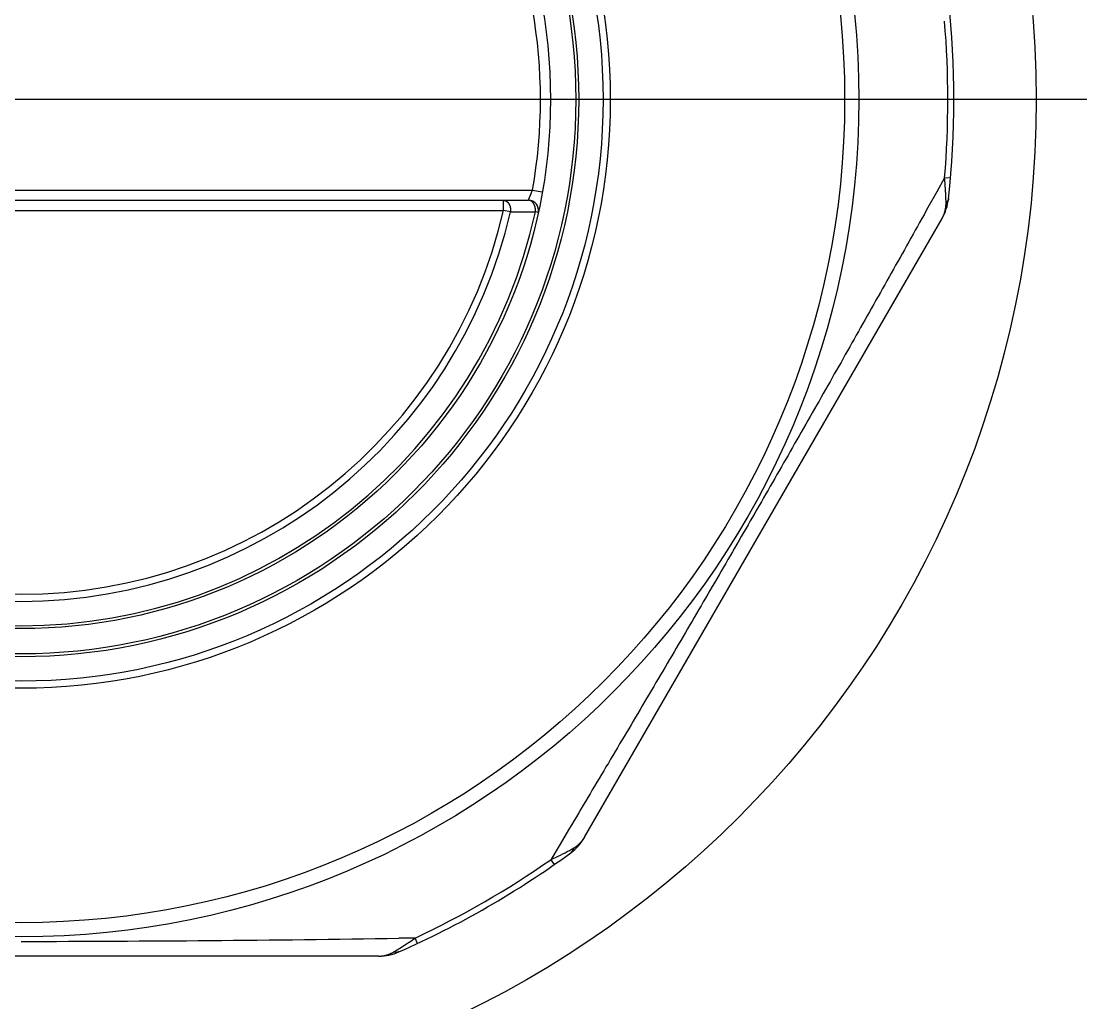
# Model space of a CAD drawing. Header units: millimetres. Extents: x 0 to 3800, y -67 to 2530.
# Drawn here: x 3245.48 to 3256.27, y 883.6 to 893.6 of the extents above; entities that cross this region are included whole.
import ezdxf
from ezdxf.lldxf.tags import DXFTag

# ---------------------------------------------------------------- set-up
doc = ezdxf.new("R2010")
doc.units = ezdxf.units.MM
doc.layers.add('내부선 및 부속', color=4, linetype='Continuous')
doc.layers.add('중심선', color=1, linetype='DASHED')
tags = doc.linetypes.add('DASHDOT', pattern=[70, 31, -13, 13, -13]).pattern_tags.tags
tags[10:11] = [DXFTag(74, 4), DXFTag(75, 0), DXFTag(340, '0'), DXFTag(46, 0.0), DXFTag(50, 0.0), DXFTag(44, 0.0), DXFTag(45, 0.0)]
tags[8:9] = [DXFTag(74, 4), DXFTag(75, 0), DXFTag(340, '0'), DXFTag(46, 0.0), DXFTag(50, 0.0), DXFTag(44, 0.0), DXFTag(45, 0.0)]
tags[6:7] = [DXFTag(74, 4), DXFTag(75, 0), DXFTag(340, '0'), DXFTag(46, 0.0), DXFTag(50, 0.0), DXFTag(44, 0.0), DXFTag(45, 0.0)]
tags[4:5] = [DXFTag(74, 4), DXFTag(75, 0), DXFTag(340, '0'), DXFTag(46, 0.0), DXFTag(50, 0.0), DXFTag(44, 0.0), DXFTag(45, 0.0)]
tags = doc.linetypes.add('DASHED', pattern=[25.72, 12.86, -12.86]).pattern_tags.tags
tags[6:7] = [DXFTag(74, 4), DXFTag(75, 0), DXFTag(340, '0'), DXFTag(46, 0.0), DXFTag(50, 0.0), DXFTag(44, 0.0), DXFTag(45, 0.0)]
tags[4:5] = [DXFTag(74, 4), DXFTag(75, 0), DXFTag(340, '0'), DXFTag(46, 0.0), DXFTag(50, 0.0), DXFTag(44, 0.0), DXFTag(45, 0.0)]

msp = doc.modelspace()

# ---------------------------------------------------------------- linework, layer by layer
at = {"layer": '내부선 및 부속', "linetype": 'Continuous'}
for p, q in [((3254.881, 892.005), (3254.8, 891.861)), ((3254.941, 892), (3254.881, 892.005)), ((3240.274, 891.879), (3250.685, 891.879)), ((3240.314, 891.776), (3250.644, 891.776)), ((3250.39, 891.673), (3250.39, 891.776)), ((3250.684, 891.879), (3250.785, 891.861)), ((3254.8, 891.861), (3254.698, 891.678)), ((3240.568, 891.673), (3250.389, 891.673)), ((3250.461, 891.657), (3250.39, 891.673)), ((3254.698, 891.678), (3254.671, 891.628)), ((3250.461, 891.657), (3250.586, 891.657)), ((3250.586, 891.657), (3250.715, 891.658)), ((3250.744, 891.651), (3250.715, 891.658)), ((3251.216, 885.289), (3254.855, 891.591)), ((3251.062, 885.379), (3250.955, 885.201)), ((3250.955, 885.201), (3250.87, 885.059)), ((3250.871, 885.059), (3250.905, 885.01)), ((3249.489, 884.262), (3249.324, 884.259)), ((3249.515, 884.207), (3249.489, 884.261)), ((3249.117, 884.077), (3241.841, 884.077))]:
    msp.add_line(p, q, dxfattribs=at)
at = {"layer": '내부선 및 부속', "linetype": 'Continuous', "flags": 128}
for points in [[(3250.39, 891.776), (3250.391, 891.776), (3250.392, 891.776), (3250.393, 891.776), (3250.394, 891.776), (3250.394, 891.776), (3250.395, 891.776), (3250.396, 891.776), (3250.397, 891.776), (3250.398, 891.775), (3250.399, 891.775), (3250.4, 891.775), (3250.401, 891.775), (3250.402, 891.775), (3250.403, 891.774), (3250.404, 891.774), (3250.405, 891.774), (3250.405, 891.773), (3250.406, 891.773), (3250.407, 891.773), (3250.408, 891.772), (3250.409, 891.772), (3250.41, 891.772), (3250.411, 891.771), (3250.412, 891.771), (3250.412, 891.77), (3250.413, 891.77), (3250.414, 891.769), (3250.415, 891.769), (3250.416, 891.768), (3250.417, 891.768), (3250.418, 891.767), (3250.418, 891.767), (3250.419, 891.766), (3250.42, 891.766), (3250.421, 891.765), (3250.422, 891.765), (3250.422, 891.764), (3250.423, 891.763), (3250.424, 891.763), (3250.425, 891.762), (3250.426, 891.762), (3250.426, 891.761), (3250.427, 891.76), (3250.428, 891.76), (3250.429, 891.759), (3250.429, 891.758), (3250.43, 891.758), (3250.431, 891.757), (3250.431, 891.756), (3250.432, 891.755), (3250.433, 891.755), (3250.434, 891.754), (3250.434, 891.753), (3250.435, 891.752), (3250.436, 891.752), (3250.436, 891.751), (3250.437, 891.75), (3250.438, 891.749), (3250.438, 891.749), (3250.439, 891.748), (3250.439, 891.747), (3250.44, 891.746), (3250.441, 891.745), (3250.441, 891.745), (3250.442, 891.744), (3250.442, 891.743), (3250.443, 891.742), (3250.444, 891.741), (3250.444, 891.74), (3250.445, 891.74), (3250.445, 891.739), (3250.446, 891.738), (3250.446, 891.737), (3250.447, 891.736), (3250.447, 891.735), (3250.448, 891.734), (3250.448, 891.734), (3250.449, 891.733), (3250.449, 891.732), (3250.45, 891.731), (3250.45, 891.73), (3250.45, 891.729), (3250.451, 891.728), (3250.451, 891.727), (3250.452, 891.727), (3250.452, 891.726), (3250.452, 891.725), (3250.453, 891.724), (3250.453, 891.723), (3250.453, 891.722), (3250.454, 891.721), (3250.454, 891.72), (3250.454, 891.719), (3250.455, 891.718), (3250.455, 891.718), (3250.455, 891.717), (3250.456, 891.716), (3250.456, 891.715), (3250.456, 891.714), (3250.457, 891.713), (3250.457, 891.713), (3250.457, 891.712), (3250.457, 891.711), (3250.457, 891.71), (3250.458, 891.709), (3250.458, 891.708), (3250.458, 891.707), (3250.458, 891.706), (3250.458, 891.706), (3250.459, 891.705), (3250.459, 891.704), (3250.459, 891.703), (3250.459, 891.702), (3250.459, 891.701), (3250.46, 891.7), (3250.46, 891.699), (3250.46, 891.698), (3250.46, 891.697), (3250.46, 891.696), (3250.46, 891.695), (3250.46, 891.694), (3250.461, 891.693), (3250.461, 891.692), (3250.461, 891.691), (3250.461, 891.69), (3250.461, 891.69), (3250.461, 891.689), (3250.461, 891.688), (3250.461, 891.687), (3250.461, 891.686), (3250.461, 891.685), (3250.461, 891.684), (3250.461, 891.683), (3250.461, 891.682), (3250.462, 891.681), (3250.462, 891.68), (3250.462, 891.679), (3250.462, 891.678), (3250.462, 891.677), (3250.462, 891.676), (3250.462, 891.675), (3250.462, 891.674), (3250.462, 891.673), (3250.462, 891.672), (3250.462, 891.671), (3250.461, 891.67), (3250.461, 891.67), (3250.461, 891.669), (3250.461, 891.668), (3250.461, 891.667), (3250.461, 891.666), (3250.461, 891.665), (3250.461, 891.664), (3250.461, 891.663), (3250.461, 891.662), (3250.461, 891.661), (3250.461, 891.66), (3250.461, 891.659), (3250.461, 891.658), (3250.461, 891.657), (3250.461, 891.657)], [(3250.644, 891.776), (3250.644, 891.776), (3250.644, 891.776), (3250.644, 891.777), (3250.644, 891.777), (3250.644, 891.778), (3250.645, 891.778), (3250.645, 891.779), (3250.645, 891.779), (3250.646, 891.78), (3250.646, 891.78), (3250.646, 891.781), (3250.646, 891.781), (3250.646, 891.781), (3250.646, 891.782), (3250.647, 891.782), (3250.647, 891.782), (3250.647, 891.783), (3250.647, 891.783), (3250.647, 891.783), (3250.647, 891.784), (3250.647, 891.784), (3250.647, 891.784), (3250.647, 891.784), (3250.647, 891.785), (3250.648, 891.785), (3250.648, 891.785), (3250.648, 891.785), (3250.648, 891.786), (3250.648, 891.786), (3250.648, 891.786), (3250.648, 891.787), (3250.648, 891.787), (3250.649, 891.787), (3250.649, 891.788), (3250.649, 891.788), (3250.649, 891.789), (3250.649, 891.789), (3250.649, 891.789), (3250.649, 891.79), (3250.65, 891.79), (3250.65, 891.79), (3250.65, 891.791), (3250.65, 891.791), (3250.65, 891.792), (3250.65, 891.792), (3250.651, 891.792), (3250.651, 891.793), (3250.651, 891.793), (3250.651, 891.793), (3250.651, 891.794), (3250.651, 891.794), (3250.652, 891.795), (3250.652, 891.795), (3250.652, 891.795), (3250.652, 891.796), (3250.652, 891.796), (3250.652, 891.796), (3250.653, 891.797), (3250.653, 891.797), (3250.653, 891.798), (3250.653, 891.798), (3250.653, 891.798), (3250.653, 891.799), (3250.654, 891.799), (3250.654, 891.799), (3250.654, 891.8), (3250.654, 891.8), (3250.654, 891.8), (3250.654, 891.801), (3250.654, 891.801), (3250.655, 891.801), (3250.655, 891.802), (3250.655, 891.802), (3250.655, 891.802), (3250.655, 891.803), (3250.655, 891.803), (3250.655, 891.804), (3250.656, 891.804), (3250.656, 891.804), (3250.656, 891.805), (3250.656, 891.805), (3250.656, 891.805), (3250.656, 891.806), (3250.656, 891.806), (3250.657, 891.806), (3250.657, 891.807), (3250.657, 891.807), (3250.657, 891.807), (3250.657, 891.808), (3250.657, 891.808), (3250.657, 891.808), (3250.658, 891.809), (3250.658, 891.809), (3250.658, 891.809), (3250.658, 891.81), (3250.658, 891.81), (3250.658, 891.81), (3250.658, 891.811), (3250.659, 891.811), (3250.659, 891.812), (3250.659, 891.812), (3250.659, 891.812), (3250.659, 891.812), (3250.659, 891.813), (3250.659, 891.813), (3250.659, 891.813), (3250.66, 891.814), (3250.66, 891.814), (3250.66, 891.814), (3250.66, 891.815), (3250.66, 891.815), (3250.66, 891.815), (3250.66, 891.816), (3250.661, 891.816), (3250.661, 891.816), (3250.661, 891.817), (3250.661, 891.817), (3250.661, 891.818), (3250.661, 891.818), (3250.661, 891.818), (3250.662, 891.819), (3250.662, 891.819), (3250.662, 891.819), (3250.662, 891.82), (3250.662, 891.82), (3250.662, 891.82), (3250.662, 891.821), (3250.663, 891.821), (3250.663, 891.821), (3250.663, 891.822), (3250.663, 891.822), (3250.663, 891.823), (3250.663, 891.823), (3250.663, 891.823), (3250.664, 891.824), (3250.664, 891.824), (3250.664, 891.824), (3250.664, 891.825), (3250.664, 891.825), (3250.664, 891.825), (3250.664, 891.826), (3250.665, 891.826), (3250.665, 891.826), (3250.665, 891.827), (3250.665, 891.827), (3250.665, 891.828), (3250.665, 891.828), (3250.665, 891.828), (3250.666, 891.829), (3250.666, 891.829), (3250.666, 891.829), (3250.666, 891.83), (3250.666, 891.83), (3250.666, 891.83), (3250.666, 891.831), (3250.667, 891.831), (3250.667, 891.832), (3250.667, 891.832), (3250.667, 891.832), (3250.667, 891.833), (3250.667, 891.833), (3250.667, 891.833), (3250.668, 891.834), (3250.668, 891.834), (3250.668, 891.834), (3250.668, 891.835), (3250.668, 891.835), (3250.668, 891.836), (3250.668, 891.836), (3250.669, 891.836), (3250.669, 891.837), (3250.669, 891.837), (3250.669, 891.837), (3250.669, 891.838), (3250.669, 891.838), (3250.669, 891.838), (3250.67, 891.839), (3250.67, 891.839), (3250.67, 891.839), (3250.67, 891.84), (3250.67, 891.84), (3250.67, 891.841), (3250.67, 891.841), (3250.671, 891.841), (3250.671, 891.842), (3250.671, 891.842), (3250.671, 891.842), (3250.671, 891.843), (3250.671, 891.843), (3250.671, 891.843), (3250.671, 891.844), (3250.672, 891.844), (3250.672, 891.845), (3250.672, 891.845), (3250.672, 891.845), (3250.672, 891.846), (3250.672, 891.846), (3250.672, 891.846), (3250.673, 891.847), (3250.673, 891.847), (3250.673, 891.847), (3250.673, 891.847), (3250.673, 891.848), (3250.673, 891.848), (3250.673, 891.849), (3250.673, 891.849), (3250.674, 891.849), (3250.674, 891.85), (3250.674, 891.85), (3250.674, 891.85), (3250.674, 891.851), (3250.674, 891.851), (3250.674, 891.851), (3250.675, 891.852), (3250.675, 891.852), (3250.675, 891.852), (3250.675, 891.853), (3250.675, 891.853), (3250.675, 891.854), (3250.675, 891.854), (3250.675, 891.854), (3250.676, 891.855), (3250.676, 891.855), (3250.676, 891.855), (3250.676, 891.856), (3250.676, 891.856), (3250.676, 891.856), (3250.676, 891.857), (3250.677, 891.857), (3250.677, 891.858), (3250.677, 891.858), (3250.677, 891.858), (3250.677, 891.859), (3250.677, 891.859), (3250.677, 891.859), (3250.677, 891.86), (3250.678, 891.86), (3250.678, 891.86), (3250.678, 891.861), (3250.678, 891.861), (3250.678, 891.861), (3250.678, 891.862), (3250.678, 891.862), (3250.679, 891.863), (3250.679, 891.863), (3250.679, 891.863), (3250.679, 891.864), (3250.679, 891.864), (3250.679, 891.864), (3250.679, 891.865), (3250.679, 891.865), (3250.68, 891.865), (3250.68, 891.866), (3250.68, 891.866), (3250.68, 891.867), (3250.68, 891.867), (3250.68, 891.867), (3250.68, 891.868), (3250.681, 891.868), (3250.681, 891.868), (3250.681, 891.869), (3250.681, 891.869), (3250.681, 891.869), (3250.681, 891.87), (3250.681, 891.87), (3250.681, 891.87), (3250.682, 891.871), (3250.682, 891.871), (3250.682, 891.872), (3250.682, 891.872), (3250.682, 891.872), (3250.682, 891.873), (3250.682, 891.873), (3250.682, 891.873), (3250.683, 891.874), (3250.683, 891.874), (3250.683, 891.874), (3250.683, 891.875), (3250.683, 891.875), (3250.683, 891.876), (3250.683, 891.876), (3250.683, 891.876), (3250.684, 891.877), (3250.684, 891.877), (3250.684, 891.877), (3250.684, 891.878), (3250.684, 891.878), (3250.684, 891.878), (3250.684, 891.879), (3250.684, 891.879)], [(3250.683, 891.76), (3250.682, 891.76), (3250.682, 891.76), (3250.682, 891.76), (3250.682, 891.761), (3250.681, 891.761), (3250.681, 891.761), (3250.681, 891.761), (3250.681, 891.762), (3250.68, 891.762), (3250.68, 891.762), (3250.68, 891.762), (3250.68, 891.762), (3250.679, 891.763), (3250.679, 891.763), (3250.679, 891.763), (3250.679, 891.763), (3250.678, 891.763), (3250.678, 891.764), (3250.678, 891.764), (3250.678, 891.764), (3250.677, 891.764), (3250.677, 891.764), (3250.677, 891.765), (3250.676, 891.765), (3250.676, 891.765), (3250.676, 891.765), (3250.676, 891.765), (3250.675, 891.766), (3250.675, 891.766), (3250.675, 891.766), (3250.675, 891.766), (3250.674, 891.766), (3250.674, 891.767), (3250.674, 891.767), (3250.673, 891.767), (3250.673, 891.767), (3250.673, 891.767), (3250.672, 891.768), (3250.672, 891.768), (3250.672, 891.768), (3250.672, 891.768), (3250.671, 891.768), (3250.671, 891.768), (3250.671, 891.769), (3250.67, 891.769), (3250.67, 891.769), (3250.67, 891.769), (3250.67, 891.769), (3250.669, 891.769), (3250.669, 891.77), (3250.669, 891.77), (3250.668, 891.77), (3250.668, 891.77), (3250.668, 891.77), (3250.667, 891.77), (3250.667, 891.771), (3250.667, 891.771), (3250.666, 891.771), (3250.666, 891.771), (3250.666, 891.771), (3250.665, 891.771), (3250.665, 891.771), (3250.665, 891.772), (3250.665, 891.772), (3250.664, 891.772), (3250.664, 891.772), (3250.664, 891.772), (3250.663, 891.772), (3250.663, 891.772), (3250.663, 891.772), (3250.662, 891.773), (3250.662, 891.773), (3250.662, 891.773), (3250.661, 891.773), (3250.661, 891.773), (3250.661, 891.773), (3250.66, 891.773), (3250.66, 891.773), (3250.66, 891.773), (3250.659, 891.774), (3250.659, 891.774), (3250.659, 891.774), (3250.658, 891.774), (3250.658, 891.774), (3250.658, 891.774), (3250.657, 891.774), (3250.657, 891.774), (3250.657, 891.774), (3250.656, 891.774), (3250.656, 891.775), (3250.656, 891.775), (3250.655, 891.775), (3250.655, 891.775), (3250.655, 891.775), (3250.654, 891.775), (3250.654, 891.775), (3250.654, 891.775), (3250.653, 891.775), (3250.653, 891.775), (3250.653, 891.775), (3250.653, 891.775), (3250.652, 891.775), (3250.652, 891.775), (3250.652, 891.775), (3250.651, 891.776), (3250.651, 891.776), (3250.651, 891.776), (3250.65, 891.776), (3250.65, 891.776), (3250.65, 891.776), (3250.649, 891.776), (3250.649, 891.776), (3250.649, 891.776), (3250.648, 891.776), (3250.648, 891.776), (3250.648, 891.776), (3250.647, 891.776), (3250.647, 891.776), (3250.647, 891.776), (3250.646, 891.776), (3250.646, 891.776), (3250.646, 891.776), (3250.645, 891.776), (3250.645, 891.776), (3250.645, 891.776), (3250.644, 891.776), (3250.644, 891.776), (3250.644, 891.776), (3250.644, 891.776)], [(3254.895, 891.748), (3254.895, 891.749), (3254.895, 891.75), (3254.895, 891.751), (3254.895, 891.751), (3254.895, 891.752), (3254.895, 891.753), (3254.895, 891.754), (3254.895, 891.754), (3254.895, 891.755), (3254.895, 891.756), (3254.895, 891.757), (3254.895, 891.757), (3254.895, 891.758), (3254.895, 891.759), (3254.895, 891.76), (3254.895, 891.76), (3254.895, 891.761), (3254.895, 891.762), (3254.895, 891.763), (3254.895, 891.763), (3254.895, 891.764), (3254.895, 891.765), (3254.895, 891.766), (3254.895, 891.766), (3254.895, 891.767), (3254.895, 891.768), (3254.895, 891.769), (3254.895, 891.769), (3254.895, 891.77), (3254.895, 891.771), (3254.895, 891.772), (3254.895, 891.772), (3254.895, 891.773), (3254.895, 891.774), (3254.895, 891.775), (3254.895, 891.775), (3254.895, 891.776), (3254.895, 891.777), (3254.895, 891.778), (3254.895, 891.778), (3254.895, 891.779), (3254.895, 891.78), (3254.895, 891.781), (3254.894, 891.781), (3254.894, 891.782), (3254.894, 891.783), (3254.894, 891.784), (3254.894, 891.784), (3254.894, 891.785), (3254.894, 891.786), (3254.894, 891.787), (3254.894, 891.787), (3254.894, 891.788), (3254.894, 891.789), (3254.894, 891.79), (3254.894, 891.79), (3254.894, 891.791), (3254.894, 891.792), (3254.894, 891.793), (3254.894, 891.793), (3254.894, 891.794), (3254.894, 891.795), (3254.894, 891.796), (3254.894, 891.796), (3254.894, 891.797), (3254.894, 891.798), (3254.894, 891.799), (3254.894, 891.799), (3254.894, 891.8), (3254.894, 891.801), (3254.894, 891.802), (3254.894, 891.802), (3254.894, 891.803), (3254.894, 891.804), (3254.894, 891.805), (3254.894, 891.805), (3254.894, 891.806), (3254.894, 891.807), (3254.894, 891.808), (3254.894, 891.808), (3254.894, 891.809), (3254.894, 891.81), (3254.894, 891.811), (3254.894, 891.811), (3254.893, 891.812), (3254.893, 891.813), (3254.893, 891.814), (3254.893, 891.814), (3254.893, 891.815), (3254.893, 891.816), (3254.893, 891.817), (3254.893, 891.817), (3254.893, 891.818), (3254.893, 891.819), (3254.893, 891.82), (3254.893, 891.82), (3254.893, 891.821), (3254.893, 891.822), (3254.893, 891.823), (3254.893, 891.823), (3254.893, 891.823), (3254.893, 891.824), (3254.893, 891.825), (3254.893, 891.826), (3254.893, 891.826), (3254.893, 891.827), (3254.893, 891.828), (3254.893, 891.829), (3254.893, 891.829), (3254.893, 891.83), (3254.893, 891.831), (3254.893, 891.832), (3254.893, 891.832), (3254.893, 891.833), (3254.893, 891.834), (3254.893, 891.835), (3254.893, 891.836), (3254.892, 891.836), (3254.892, 891.837), (3254.892, 891.838), (3254.892, 891.839), (3254.892, 891.839), (3254.892, 891.84), (3254.892, 891.841), (3254.892, 891.842), (3254.892, 891.842), (3254.892, 891.843), (3254.892, 891.844), (3254.892, 891.845), (3254.892, 891.845), (3254.892, 891.846), (3254.892, 891.847), (3254.892, 891.848), (3254.892, 891.848), (3254.892, 891.849), (3254.892, 891.85), (3254.892, 891.851), (3254.892, 891.851), (3254.892, 891.852), (3254.892, 891.853), (3254.892, 891.854), (3254.892, 891.854), (3254.892, 891.855), (3254.892, 891.856), (3254.891, 891.857), (3254.891, 891.857), (3254.891, 891.858), (3254.891, 891.859), (3254.891, 891.86), (3254.891, 891.86), (3254.891, 891.861), (3254.891, 891.862), (3254.891, 891.863), (3254.891, 891.863), (3254.891, 891.864), (3254.891, 891.865), (3254.891, 891.866), (3254.891, 891.866), (3254.891, 891.867), (3254.891, 891.868), (3254.891, 891.868)], [(3254.921, 891.793), (3254.921, 891.793), (3254.921, 891.792), (3254.921, 891.792), (3254.921, 891.792), (3254.921, 891.791), (3254.921, 891.791), (3254.92, 891.791), (3254.92, 891.79), (3254.92, 891.79), (3254.92, 891.79), (3254.92, 891.789), (3254.92, 891.789), (3254.92, 891.789), (3254.92, 891.788), (3254.92, 891.788), (3254.92, 891.788), (3254.92, 891.787), (3254.92, 891.787), (3254.92, 891.787), (3254.92, 891.786), (3254.92, 891.786), (3254.92, 891.786), (3254.919, 891.785), (3254.919, 891.785), (3254.919, 891.785), (3254.919, 891.785), (3254.919, 891.784), (3254.919, 891.784), (3254.919, 891.784), (3254.919, 891.783), (3254.919, 891.783), (3254.919, 891.783), (3254.919, 891.782), (3254.918, 891.782), (3254.918, 891.782), (3254.918, 891.781), (3254.918, 891.781), (3254.918, 891.781), (3254.918, 891.78), (3254.918, 891.78), (3254.918, 891.78), (3254.918, 891.78), (3254.918, 891.779), (3254.917, 891.779), (3254.917, 891.779), (3254.917, 891.778), (3254.917, 891.778), (3254.917, 891.778), (3254.917, 891.777), (3254.917, 891.777), (3254.917, 891.777), (3254.916, 891.776), (3254.916, 891.776), (3254.916, 891.776), (3254.916, 891.776), (3254.916, 891.775), (3254.916, 891.775), (3254.916, 891.775), (3254.915, 891.774), (3254.915, 891.774), (3254.915, 891.774), (3254.915, 891.773), (3254.915, 891.773), (3254.915, 891.773), (3254.915, 891.773), (3254.914, 891.772), (3254.914, 891.772), (3254.914, 891.772), (3254.914, 891.771), (3254.914, 891.771), (3254.914, 891.771), (3254.913, 891.77), (3254.913, 891.77), (3254.913, 891.77), (3254.913, 891.77), (3254.913, 891.769), (3254.913, 891.769), (3254.912, 891.769), (3254.912, 891.768), (3254.912, 891.768), (3254.912, 891.768), (3254.912, 891.768), (3254.912, 891.767), (3254.911, 891.767), (3254.911, 891.767), (3254.911, 891.767), (3254.911, 891.766), (3254.911, 891.766), (3254.911, 891.766), (3254.91, 891.765), (3254.91, 891.765), (3254.91, 891.765), (3254.91, 891.765), (3254.91, 891.764), (3254.909, 891.764), (3254.909, 891.764), (3254.909, 891.763), (3254.909, 891.763), (3254.909, 891.763), (3254.908, 891.763), (3254.908, 891.763), (3254.908, 891.762), (3254.908, 891.762), (3254.908, 891.762), (3254.908, 891.762), (3254.907, 891.761), (3254.907, 891.761), (3254.907, 891.761), (3254.907, 891.761), (3254.907, 891.76), (3254.906, 891.76), (3254.906, 891.76), (3254.906, 891.76), (3254.906, 891.759), (3254.906, 891.759), (3254.905, 891.759), (3254.905, 891.758), (3254.905, 891.758), (3254.905, 891.758), (3254.904, 891.758), (3254.904, 891.757), (3254.904, 891.757), (3254.904, 891.757), (3254.904, 891.757), (3254.903, 891.756), (3254.903, 891.756), (3254.903, 891.756), (3254.903, 891.756), (3254.902, 891.755), (3254.902, 891.755), (3254.902, 891.755), (3254.902, 891.755), (3254.902, 891.755), (3254.901, 891.754), (3254.901, 891.754), (3254.901, 891.754), (3254.901, 891.754), (3254.9, 891.753), (3254.9, 891.753), (3254.9, 891.753), (3254.9, 891.753), (3254.899, 891.752), (3254.899, 891.752), (3254.899, 891.752), (3254.899, 891.752), (3254.898, 891.751), (3254.898, 891.751), (3254.898, 891.751), (3254.898, 891.751), (3254.897, 891.751), (3254.897, 891.75), (3254.897, 891.75), (3254.897, 891.75), (3254.897, 891.75), (3254.896, 891.749), (3254.896, 891.749), (3254.896, 891.749), (3254.896, 891.749), (3254.895, 891.749), (3254.895, 891.748), (3254.895, 891.748)], [(3250.715, 891.658), (3250.715, 891.659), (3250.715, 891.659), (3250.715, 891.66), (3250.715, 891.661), (3250.715, 891.661), (3250.715, 891.662), (3250.715, 891.663), (3250.715, 891.664), (3250.715, 891.664), (3250.715, 891.665), (3250.715, 891.666), (3250.715, 891.666), (3250.715, 891.667), (3250.715, 891.668), (3250.715, 891.668), (3250.715, 891.669), (3250.715, 891.67), (3250.715, 891.67), (3250.715, 891.671), (3250.715, 891.672), (3250.715, 891.672), (3250.715, 891.673), (3250.715, 891.674), (3250.715, 891.675), (3250.715, 891.675), (3250.715, 891.676), (3250.715, 891.677), (3250.715, 891.677), (3250.715, 891.678), (3250.715, 891.679), (3250.715, 891.679), (3250.715, 891.68), (3250.715, 891.681), (3250.715, 891.681), (3250.715, 891.682), (3250.715, 891.683), (3250.715, 891.684), (3250.715, 891.684), (3250.715, 891.685), (3250.714, 891.686), (3250.714, 891.686), (3250.714, 891.687), (3250.714, 891.688), (3250.714, 891.688), (3250.714, 891.689), (3250.714, 891.69), (3250.714, 891.69), (3250.714, 891.691), (3250.714, 891.692), (3250.714, 891.692), (3250.714, 891.693), (3250.714, 891.694), (3250.714, 891.695), (3250.713, 891.695), (3250.713, 891.696), (3250.713, 891.697), (3250.713, 891.697), (3250.713, 891.698), (3250.713, 891.699), (3250.713, 891.699), (3250.713, 891.7), (3250.713, 891.701), (3250.713, 891.701), (3250.712, 891.702), (3250.712, 891.703), (3250.712, 891.703), (3250.712, 891.704), (3250.712, 891.705), (3250.712, 891.705), (3250.712, 891.706), (3250.711, 891.707), (3250.711, 891.707), (3250.711, 891.708), (3250.711, 891.709), (3250.711, 891.709), (3250.711, 891.71), (3250.711, 891.711), (3250.71, 891.711), (3250.71, 891.712), (3250.71, 891.713), (3250.71, 891.713), (3250.71, 891.714), (3250.709, 891.715), (3250.709, 891.715), (3250.709, 891.716), (3250.709, 891.717), (3250.709, 891.717), (3250.708, 891.718), (3250.708, 891.719), (3250.708, 891.719), (3250.708, 891.72), (3250.707, 891.721), (3250.707, 891.721), (3250.707, 891.722), (3250.707, 891.723), (3250.706, 891.723), (3250.706, 891.724), (3250.706, 891.725), (3250.706, 891.725), (3250.705, 891.726), (3250.705, 891.726), (3250.705, 891.727), (3250.705, 891.727), (3250.705, 891.728), (3250.704, 891.729), (3250.704, 891.729), (3250.704, 891.73), (3250.703, 891.73), (3250.703, 891.731), (3250.703, 891.732), (3250.703, 891.732), (3250.702, 891.733), (3250.702, 891.734), (3250.702, 891.734), (3250.701, 891.735), (3250.701, 891.735), (3250.701, 891.736), (3250.7, 891.737), (3250.7, 891.737), (3250.7, 891.738), (3250.699, 891.738), (3250.699, 891.739), (3250.699, 891.74), (3250.698, 891.74), (3250.698, 891.741), (3250.697, 891.741), (3250.697, 891.742), (3250.697, 891.743), (3250.696, 891.743), (3250.696, 891.744), (3250.696, 891.744), (3250.695, 891.745), (3250.695, 891.746), (3250.694, 891.746), (3250.694, 891.747), (3250.694, 891.747), (3250.693, 891.748), (3250.693, 891.748), (3250.692, 891.749), (3250.692, 891.749), (3250.691, 891.75), (3250.691, 891.751), (3250.691, 891.751), (3250.69, 891.752), (3250.69, 891.752), (3250.689, 891.753), (3250.689, 891.753), (3250.688, 891.754), (3250.688, 891.754), (3250.688, 891.755), (3250.687, 891.755), (3250.687, 891.756), (3250.686, 891.756), (3250.686, 891.757), (3250.685, 891.757), (3250.685, 891.758), (3250.684, 891.758), (3250.684, 891.759), (3250.683, 891.759), (3250.683, 891.76), (3250.683, 891.76)], [(3254.855, 891.591), (3254.855, 891.592), (3254.856, 891.593), (3254.856, 891.594), (3254.857, 891.594), (3254.857, 891.595), (3254.858, 891.596), (3254.858, 891.597), (3254.859, 891.598), (3254.859, 891.599), (3254.86, 891.6), (3254.86, 891.601), (3254.861, 891.602), (3254.861, 891.603), (3254.862, 891.604), (3254.862, 891.604), (3254.863, 891.605), (3254.863, 891.606), (3254.864, 891.607), (3254.864, 891.608), (3254.865, 891.609), (3254.865, 891.61), (3254.865, 891.611), (3254.866, 891.612), (3254.866, 891.613), (3254.867, 891.614), (3254.867, 891.615), (3254.868, 891.616), (3254.868, 891.617), (3254.868, 891.617), (3254.869, 891.618), (3254.869, 891.619), (3254.87, 891.62), (3254.87, 891.621), (3254.871, 891.622), (3254.871, 891.623), (3254.871, 891.624), (3254.872, 891.625), (3254.872, 891.626), (3254.873, 891.627), (3254.873, 891.628), (3254.873, 891.629), (3254.874, 891.63), (3254.874, 891.631), (3254.874, 891.632), (3254.875, 891.633), (3254.875, 891.634), (3254.876, 891.635), (3254.876, 891.636), (3254.876, 891.637), (3254.877, 891.638), (3254.877, 891.639), (3254.877, 891.639), (3254.878, 891.64), (3254.878, 891.641), (3254.878, 891.642), (3254.879, 891.643), (3254.879, 891.644), (3254.879, 891.645), (3254.88, 891.646), (3254.88, 891.647), (3254.88, 891.648), (3254.881, 891.649), (3254.881, 891.65), (3254.881, 891.651), (3254.881, 891.652), (3254.882, 891.653), (3254.882, 891.654), (3254.882, 891.655), (3254.883, 891.656), (3254.883, 891.657), (3254.883, 891.658), (3254.883, 891.659), (3254.884, 891.66), (3254.884, 891.661), (3254.884, 891.662), (3254.885, 891.663), (3254.885, 891.664), (3254.885, 891.665), (3254.885, 891.666), (3254.886, 891.667), (3254.886, 891.668), (3254.886, 891.669), (3254.886, 891.67), (3254.887, 891.671), (3254.887, 891.672), (3254.887, 891.673), (3254.887, 891.674), (3254.887, 891.675), (3254.888, 891.676), (3254.888, 891.677), (3254.888, 891.678), (3254.888, 891.679), (3254.889, 891.68), (3254.889, 891.681), (3254.889, 891.682), (3254.889, 891.683), (3254.889, 891.685), (3254.89, 891.686), (3254.89, 891.687), (3254.89, 891.688), (3254.89, 891.688), (3254.89, 891.689), (3254.89, 891.69), (3254.89, 891.691), (3254.891, 891.692), (3254.891, 891.693), (3254.891, 891.694), (3254.891, 891.695), (3254.891, 891.696), (3254.891, 891.697), (3254.892, 891.698), (3254.892, 891.699), (3254.892, 891.7), (3254.892, 891.701), (3254.892, 891.702), (3254.892, 891.703), (3254.892, 891.704), (3254.893, 891.705), (3254.893, 891.706), (3254.893, 891.707), (3254.893, 891.708), (3254.893, 891.709), (3254.893, 891.71), (3254.893, 891.711), (3254.893, 891.712), (3254.893, 891.713), (3254.894, 891.714), (3254.894, 891.715), (3254.894, 891.716), (3254.894, 891.717), (3254.894, 891.718), (3254.894, 891.719), (3254.894, 891.72), (3254.894, 891.722), (3254.894, 891.723), (3254.894, 891.724), (3254.894, 891.725), (3254.894, 891.726), (3254.894, 891.727), (3254.895, 891.728), (3254.895, 891.729), (3254.895, 891.73), (3254.895, 891.731), (3254.895, 891.732), (3254.895, 891.733), (3254.895, 891.734), (3254.895, 891.735), (3254.895, 891.736), (3254.895, 891.737), (3254.895, 891.738), (3254.895, 891.739), (3254.895, 891.74), (3254.895, 891.741), (3254.895, 891.742), (3254.895, 891.743), (3254.895, 891.744), (3254.895, 891.745), (3254.895, 891.746), (3254.895, 891.747), (3254.895, 891.748), (3254.895, 891.748)], [(3254.671, 891.629), (3254.648, 891.589), (3254.626, 891.549), (3254.604, 891.51), (3254.582, 891.47), (3254.56, 891.43), (3254.538, 891.391), (3254.516, 891.351), (3254.493, 891.312), (3254.471, 891.272), (3254.449, 891.232), (3254.427, 891.193), (3254.405, 891.153), (3254.382, 891.114), (3254.36, 891.074), (3254.338, 891.034), (3254.316, 890.995), (3254.294, 890.955), (3254.271, 890.916), (3254.249, 890.876), (3254.227, 890.837), (3254.205, 890.797), (3254.182, 890.758), (3254.16, 890.718), (3254.138, 890.678), (3254.116, 890.639), (3254.093, 890.599), (3254.071, 890.56), (3254.049, 890.52), (3254.026, 890.481), (3254.004, 890.441), (3253.982, 890.402), (3253.96, 890.362), (3253.937, 890.323), (3253.915, 890.283), (3253.893, 890.244), (3253.87, 890.204), (3253.848, 890.165), (3253.826, 890.125), (3253.803, 890.086), (3253.781, 890.046), (3253.758, 890.007), (3253.736, 889.967), (3253.714, 889.928), (3253.691, 889.888), (3253.669, 889.849), (3253.646, 889.809), (3253.624, 889.77), (3253.602, 889.73), (3253.579, 889.691), (3253.557, 889.651), (3253.534, 889.612), (3253.512, 889.573), (3253.489, 889.533), (3253.467, 889.494), (3253.444, 889.454), (3253.422, 889.415), (3253.399, 889.375), (3253.377, 889.336), (3253.354, 889.297), (3253.332, 889.257), (3253.309, 889.218), (3253.287, 889.178), (3253.264, 889.139), (3253.242, 889.1), (3253.219, 889.06), (3253.197, 889.021), (3253.174, 888.982), (3253.151, 888.942), (3253.129, 888.903), (3253.106, 888.863), (3253.084, 888.824), (3253.061, 888.785), (3253.038, 888.745), (3253.016, 888.706), (3252.993, 888.667), (3252.97, 888.627), (3252.948, 888.588), (3252.925, 888.549), (3252.902, 888.51), (3252.88, 888.47), (3252.857, 888.431), (3252.834, 888.392), (3252.811, 888.352), (3252.789, 888.313), (3252.766, 888.274), (3252.743, 888.234), (3252.72, 888.195), (3252.698, 888.156), (3252.675, 888.117), (3252.652, 888.077), (3252.629, 888.038), (3252.607, 887.999), (3252.584, 887.96), (3252.561, 887.921), (3252.538, 887.881), (3252.515, 887.842), (3252.492, 887.803), (3252.47, 887.764), (3252.447, 887.724), (3252.424, 887.685), (3252.424, 887.685), (3252.401, 887.646), (3252.378, 887.607), (3252.355, 887.568), (3252.332, 887.528), (3252.309, 887.489), (3252.286, 887.45), (3252.263, 887.411), (3252.241, 887.372), (3252.218, 887.333), (3252.195, 887.293), (3252.172, 887.254), (3252.149, 887.215), (3252.126, 887.176), (3252.103, 887.137), (3252.08, 887.098), (3252.057, 887.059), (3252.034, 887.019), (3252.011, 886.98), (3251.988, 886.941), (3251.965, 886.902), (3251.942, 886.863), (3251.919, 886.824), (3251.896, 886.785), (3251.873, 886.746), (3251.85, 886.707), (3251.826, 886.668), (3251.803, 886.628), (3251.78, 886.589), (3251.757, 886.55), (3251.734, 886.511), (3251.711, 886.472), (3251.688, 886.433), (3251.665, 886.394), (3251.642, 886.355), (3251.619, 886.316), (3251.595, 886.277), (3251.572, 886.238), (3251.549, 886.199), (3251.526, 886.16), (3251.503, 886.121), (3251.48, 886.082), (3251.457, 886.043), (3251.433, 886.004), (3251.41, 885.965), (3251.387, 885.926), (3251.364, 885.887), (3251.341, 885.848), (3251.317, 885.809), (3251.294, 885.77), (3251.271, 885.731), (3251.248, 885.692), (3251.225, 885.653), (3251.201, 885.614), (3251.178, 885.575), (3251.155, 885.536), (3251.132, 885.497), (3251.108, 885.458), (3251.085, 885.419), (3251.062, 885.38), (3251.062, 885.38)], [(3251.1, 885.175), (3251.101, 885.176), (3251.101, 885.176), (3251.102, 885.176), (3251.102, 885.177), (3251.103, 885.177), (3251.104, 885.177), (3251.104, 885.178), (3251.105, 885.178), (3251.105, 885.178), (3251.106, 885.179), (3251.106, 885.179), (3251.107, 885.179), (3251.107, 885.18), (3251.108, 885.18), (3251.109, 885.18), (3251.109, 885.181), (3251.11, 885.181), (3251.11, 885.181), (3251.111, 885.182), (3251.111, 885.182), (3251.112, 885.182), (3251.112, 885.183), (3251.113, 885.183), (3251.114, 885.183), (3251.114, 885.184), (3251.115, 885.184), (3251.115, 885.185), (3251.116, 885.185), (3251.116, 885.185), (3251.117, 885.186), (3251.117, 885.186), (3251.118, 885.186), (3251.119, 885.187), (3251.119, 885.187), (3251.12, 885.187), (3251.12, 885.188), (3251.121, 885.188), (3251.121, 885.188), (3251.122, 885.189), (3251.122, 885.189), (3251.123, 885.19), (3251.123, 885.19), (3251.124, 885.19), (3251.125, 885.191), (3251.125, 885.191), (3251.126, 885.191), (3251.126, 885.192), (3251.127, 885.192), (3251.127, 885.193), (3251.128, 885.193), (3251.128, 885.193), (3251.129, 885.194), (3251.129, 885.194), (3251.13, 885.194), (3251.13, 885.195), (3251.131, 885.195), (3251.132, 885.196), (3251.132, 885.196), (3251.133, 885.196), (3251.133, 885.197), (3251.134, 885.197), (3251.134, 885.198), (3251.135, 885.198), (3251.135, 885.198), (3251.136, 885.199), (3251.136, 885.199), (3251.137, 885.199), (3251.137, 885.2), (3251.138, 885.2), (3251.138, 885.201), (3251.139, 885.201), (3251.139, 885.201), (3251.14, 885.202), (3251.14, 885.202), (3251.141, 885.203), (3251.141, 885.203), (3251.142, 885.203), (3251.142, 885.204), (3251.143, 885.204), (3251.144, 885.205), (3251.144, 885.205), (3251.145, 885.206), (3251.145, 885.206), (3251.146, 885.206), (3251.146, 885.207), (3251.147, 885.207), (3251.147, 885.208), (3251.148, 885.208), (3251.148, 885.208), (3251.149, 885.209), (3251.149, 885.209), (3251.15, 885.21), (3251.15, 885.21), (3251.151, 885.211), (3251.151, 885.211), (3251.152, 885.211), (3251.152, 885.212), (3251.153, 885.212), (3251.153, 885.213), (3251.154, 885.213), (3251.154, 885.213), (3251.154, 885.213), (3251.155, 885.214), (3251.155, 885.214), (3251.156, 885.215), (3251.156, 885.215), (3251.157, 885.216), (3251.157, 885.216), (3251.158, 885.217), (3251.158, 885.217), (3251.158, 885.217), (3251.159, 885.218), (3251.159, 885.218), (3251.16, 885.219), (3251.16, 885.219), (3251.161, 885.22), (3251.161, 885.22), (3251.162, 885.22), (3251.162, 885.221), (3251.163, 885.221), (3251.163, 885.222), (3251.164, 885.222), (3251.164, 885.223), (3251.165, 885.223), (3251.165, 885.224), (3251.166, 885.224), (3251.166, 885.225), (3251.167, 885.225), (3251.167, 885.225)], [(3251.167, 885.225), (3251.167, 885.225), (3251.168, 885.226), (3251.168, 885.226), (3251.168, 885.227), (3251.169, 885.227), (3251.169, 885.228), (3251.17, 885.228), (3251.17, 885.229), (3251.171, 885.229), (3251.171, 885.23), (3251.172, 885.23), (3251.172, 885.23), (3251.172, 885.231), (3251.173, 885.231), (3251.173, 885.232), (3251.174, 885.232), (3251.174, 885.233), (3251.175, 885.233), (3251.175, 885.234), (3251.176, 885.234), (3251.176, 885.235), (3251.176, 885.235), (3251.177, 885.236), (3251.177, 885.236), (3251.178, 885.236), (3251.178, 885.237), (3251.179, 885.237), (3251.179, 885.238), (3251.179, 885.238), (3251.18, 885.239), (3251.18, 885.239), (3251.181, 885.24), (3251.181, 885.24), (3251.182, 885.241), (3251.182, 885.241), (3251.182, 885.242), (3251.183, 885.242), (3251.183, 885.243), (3251.184, 885.243), (3251.184, 885.244), (3251.185, 885.244), (3251.185, 885.245), (3251.185, 885.245), (3251.186, 885.246), (3251.186, 885.246), (3251.187, 885.247), (3251.187, 885.247), (3251.187, 885.248), (3251.188, 885.248), (3251.188, 885.248), (3251.189, 885.249), (3251.189, 885.249), (3251.19, 885.25), (3251.19, 885.25), (3251.19, 885.251), (3251.191, 885.251), (3251.191, 885.252), (3251.192, 885.252), (3251.192, 885.253), (3251.192, 885.253), (3251.193, 885.254), (3251.193, 885.254), (3251.194, 885.255), (3251.194, 885.255), (3251.194, 885.256), (3251.195, 885.256), (3251.195, 885.257), (3251.195, 885.258), (3251.196, 885.258), (3251.196, 885.259), (3251.197, 885.259), (3251.197, 885.26), (3251.197, 885.26), (3251.198, 885.261), (3251.198, 885.261), (3251.199, 885.262), (3251.199, 885.262), (3251.199, 885.263), (3251.2, 885.263), (3251.2, 885.264), (3251.2, 885.264), (3251.201, 885.265), (3251.201, 885.265), (3251.202, 885.266), (3251.202, 885.266), (3251.202, 885.267), (3251.203, 885.267), (3251.203, 885.268), (3251.203, 885.268), (3251.204, 885.269), (3251.204, 885.269), (3251.205, 885.27), (3251.205, 885.27), (3251.205, 885.271), (3251.206, 885.272), (3251.206, 885.272), (3251.206, 885.273), (3251.207, 885.273), (3251.207, 885.274), (3251.207, 885.274), (3251.207, 885.274), (3251.208, 885.275), (3251.208, 885.275), (3251.208, 885.276), (3251.209, 885.276), (3251.209, 885.277), (3251.209, 885.277), (3251.21, 885.278), (3251.21, 885.279), (3251.21, 885.279), (3251.211, 885.28), (3251.211, 885.28), (3251.212, 885.281), (3251.212, 885.281), (3251.212, 885.282), (3251.213, 885.282), (3251.213, 885.283), (3251.213, 885.283), (3251.214, 885.284), (3251.214, 885.284), (3251.214, 885.285), (3251.215, 885.286), (3251.215, 885.286), (3251.215, 885.287), (3251.215, 885.287), (3251.216, 885.288), (3251.216, 885.288), (3251.216, 885.289), (3251.216, 885.289)], [(3251.1, 885.175), (3251.1, 885.175), (3251.1, 885.175), (3251.1, 885.174), (3251.1, 885.174), (3251.1, 885.174), (3251.1, 885.173), (3251.1, 885.173), (3251.1, 885.173), (3251.1, 885.172), (3251.099, 885.172), (3251.099, 885.172), (3251.099, 885.172), (3251.099, 885.171), (3251.099, 885.171), (3251.099, 885.171), (3251.099, 885.17), (3251.099, 885.17), (3251.099, 885.17), (3251.099, 885.169), (3251.099, 885.169), (3251.099, 885.169), (3251.099, 885.168), (3251.098, 885.168), (3251.098, 885.168), (3251.098, 885.167), (3251.098, 885.167), (3251.098, 885.167), (3251.098, 885.166), (3251.098, 885.166), (3251.098, 885.166), (3251.098, 885.166), (3251.098, 885.165), (3251.098, 885.165), (3251.097, 885.165), (3251.097, 885.164), (3251.097, 885.164), (3251.097, 885.164), (3251.097, 885.163), (3251.097, 885.163), (3251.097, 885.163), (3251.097, 885.162), (3251.097, 885.162), (3251.096, 885.162), (3251.096, 885.161), (3251.096, 885.161), (3251.096, 885.161), (3251.096, 885.161), (3251.096, 885.16), (3251.096, 885.16), (3251.096, 885.16), (3251.096, 885.159), (3251.095, 885.159), (3251.095, 885.159), (3251.095, 885.158), (3251.095, 885.158), (3251.095, 885.158), (3251.095, 885.157), (3251.095, 885.157), (3251.095, 885.157), (3251.094, 885.157), (3251.094, 885.156), (3251.094, 885.156), (3251.094, 885.156), (3251.094, 885.155), (3251.094, 885.155), (3251.094, 885.155), (3251.093, 885.154), (3251.093, 885.154), (3251.093, 885.154), (3251.093, 885.154), (3251.093, 885.153), (3251.093, 885.153), (3251.093, 885.153), (3251.092, 885.152), (3251.092, 885.152), (3251.092, 885.152), (3251.092, 885.151), (3251.092, 885.151), (3251.092, 885.151), (3251.091, 885.151), (3251.091, 885.15), (3251.091, 885.15), (3251.091, 885.15), (3251.091, 885.149), (3251.091, 885.149), (3251.09, 885.149), (3251.09, 885.149), (3251.09, 885.148), (3251.09, 885.148), (3251.09, 885.148), (3251.09, 885.147), (3251.089, 885.147), (3251.089, 885.147), (3251.089, 885.147), (3251.089, 885.146), (3251.089, 885.146), (3251.088, 885.146), (3251.088, 885.145), (3251.088, 885.145), (3251.088, 885.145), (3251.088, 885.145), (3251.088, 885.145), (3251.087, 885.144), (3251.087, 885.144), (3251.087, 885.144), (3251.087, 885.143), (3251.087, 885.143), (3251.086, 885.143), (3251.086, 885.143), (3251.086, 885.142), (3251.086, 885.142), (3251.086, 885.142), (3251.085, 885.142), (3251.085, 885.141), (3251.085, 885.141), (3251.085, 885.141), (3251.085, 885.141), (3251.084, 885.14), (3251.084, 885.14), (3251.084, 885.14), (3251.084, 885.14), (3251.084, 885.139), (3251.083, 885.139), (3251.083, 885.139), (3251.083, 885.139), (3251.083, 885.138), (3251.082, 885.138), (3251.082, 885.138), (3251.082, 885.138), (3251.082, 885.137), (3251.082, 885.137), (3251.081, 885.137), (3251.081, 885.137), (3251.081, 885.136), (3251.081, 885.136), (3251.08, 885.136), (3251.08, 885.136), (3251.08, 885.135), (3251.08, 885.135), (3251.079, 885.135), (3251.079, 885.135), (3251.079, 885.135), (3251.079, 885.134), (3251.078, 885.134), (3251.078, 885.134), (3251.078, 885.134), (3251.078, 885.133), (3251.077, 885.133), (3251.077, 885.133), (3251.077, 885.133), (3251.077, 885.133), (3251.076, 885.132), (3251.076, 885.132), (3251.076, 885.132), (3251.076, 885.132), (3251.075, 885.132), (3251.075, 885.131), (3251.075, 885.131), (3251.075, 885.131), (3251.074, 885.131), (3251.074, 885.131)], [(3249.117, 884.077), (3249.119, 884.077), (3249.12, 884.077), (3249.121, 884.077), (3249.122, 884.077), (3249.123, 884.077), (3249.124, 884.077), (3249.125, 884.077), (3249.126, 884.077), (3249.127, 884.077), (3249.128, 884.077), (3249.129, 884.077), (3249.13, 884.077), (3249.131, 884.077), (3249.132, 884.077), (3249.133, 884.077), (3249.134, 884.078), (3249.135, 884.078), (3249.136, 884.078), (3249.137, 884.078), (3249.138, 884.078), (3249.139, 884.078), (3249.14, 884.078), (3249.141, 884.078), (3249.142, 884.078), (3249.143, 884.078), (3249.144, 884.078), (3249.145, 884.078), (3249.146, 884.078), (3249.147, 884.079), (3249.148, 884.079), (3249.149, 884.079), (3249.15, 884.079), (3249.151, 884.079), (3249.152, 884.079), (3249.153, 884.079), (3249.154, 884.079), (3249.155, 884.08), (3249.157, 884.08), (3249.158, 884.08), (3249.159, 884.08), (3249.16, 884.08), (3249.161, 884.08), (3249.162, 884.08), (3249.163, 884.081), (3249.164, 884.081), (3249.165, 884.081), (3249.166, 884.081), (3249.167, 884.081), (3249.168, 884.081), (3249.169, 884.082), (3249.17, 884.082), (3249.171, 884.082), (3249.172, 884.082), (3249.173, 884.082), (3249.174, 884.083), (3249.175, 884.083), (3249.176, 884.083), (3249.177, 884.083), (3249.178, 884.083), (3249.179, 884.084), (3249.18, 884.084), (3249.181, 884.084), (3249.182, 884.084), (3249.183, 884.085), (3249.184, 884.085), (3249.185, 884.085), (3249.186, 884.085), (3249.187, 884.085), (3249.188, 884.086), (3249.189, 884.086), (3249.19, 884.086), (3249.191, 884.087), (3249.192, 884.087), (3249.193, 884.087), (3249.194, 884.087), (3249.195, 884.088), (3249.196, 884.088), (3249.197, 884.088), (3249.198, 884.088), (3249.199, 884.089), (3249.2, 884.089), (3249.201, 884.089), (3249.202, 884.09), (3249.203, 884.09), (3249.204, 884.09), (3249.205, 884.09), (3249.206, 884.091), (3249.207, 884.091), (3249.208, 884.091), (3249.209, 884.092), (3249.21, 884.092), (3249.211, 884.092), (3249.212, 884.093), (3249.213, 884.093), (3249.214, 884.093), (3249.215, 884.094), (3249.216, 884.094), (3249.217, 884.094), (3249.218, 884.095), (3249.219, 884.095), (3249.219, 884.095), (3249.22, 884.095), (3249.221, 884.096), (3249.222, 884.096), (3249.223, 884.097), (3249.224, 884.097), (3249.225, 884.097), (3249.226, 884.098), (3249.226, 884.098), (3249.227, 884.098), (3249.228, 884.099), (3249.229, 884.099), (3249.23, 884.1), (3249.231, 884.1), (3249.232, 884.1), (3249.233, 884.101), (3249.234, 884.101), (3249.235, 884.102), (3249.236, 884.102), (3249.237, 884.102), (3249.238, 884.103), (3249.239, 884.103), (3249.24, 884.104), (3249.241, 884.104), (3249.242, 884.104), (3249.243, 884.105), (3249.244, 884.105), (3249.245, 884.106), (3249.246, 884.106), (3249.247, 884.107), (3249.247, 884.107), (3249.248, 884.107), (3249.249, 884.108), (3249.25, 884.108), (3249.251, 884.109), (3249.252, 884.109), (3249.253, 884.11), (3249.254, 884.11), (3249.255, 884.111), (3249.256, 884.111), (3249.257, 884.112), (3249.258, 884.112), (3249.259, 884.113), (3249.259, 884.113), (3249.26, 884.114), (3249.261, 884.114), (3249.262, 884.114), (3249.263, 884.115), (3249.264, 884.115), (3249.265, 884.116), (3249.266, 884.116), (3249.267, 884.117), (3249.268, 884.117), (3249.269, 884.118), (3249.269, 884.118), (3249.27, 884.119), (3249.271, 884.119), (3249.272, 884.12), (3249.273, 884.121), (3249.274, 884.121), (3249.274, 884.121)], [(3249.274, 884.121), (3249.275, 884.122), (3249.276, 884.122), (3249.277, 884.123), (3249.278, 884.123), (3249.279, 884.124), (3249.28, 884.125), (3249.281, 884.125), (3249.282, 884.126), (3249.283, 884.126), (3249.284, 884.127), (3249.285, 884.128), (3249.286, 884.128), (3249.287, 884.129), (3249.288, 884.129), (3249.289, 884.13), (3249.29, 884.131), (3249.291, 884.131), (3249.292, 884.132), (3249.293, 884.132), (3249.294, 884.133), (3249.295, 884.134), (3249.296, 884.134), (3249.297, 884.135), (3249.298, 884.135), (3249.299, 884.136), (3249.3, 884.137), (3249.301, 884.137), (3249.302, 884.138), (3249.303, 884.138), (3249.304, 884.139), (3249.305, 884.14), (3249.306, 884.14), (3249.307, 884.141), (3249.308, 884.142), (3249.309, 884.142), (3249.31, 884.143), (3249.311, 884.143), (3249.312, 884.144), (3249.313, 884.145), (3249.314, 884.145), (3249.315, 884.146), (3249.316, 884.146), (3249.317, 884.147), (3249.318, 884.148), (3249.319, 884.148), (3249.32, 884.149), (3249.321, 884.15), (3249.322, 884.15), (3249.323, 884.151), (3249.324, 884.151), (3249.325, 884.152), (3249.326, 884.153), (3249.327, 884.153), (3249.328, 884.154), (3249.329, 884.155), (3249.33, 884.155), (3249.331, 884.156), (3249.332, 884.156), (3249.333, 884.157), (3249.334, 884.158), (3249.335, 884.158), (3249.336, 884.159), (3249.337, 884.16), (3249.338, 884.16), (3249.339, 884.161), (3249.34, 884.161), (3249.341, 884.162), (3249.342, 884.163), (3249.343, 884.163), (3249.344, 884.164), (3249.345, 884.165), (3249.346, 884.165), (3249.347, 884.166), (3249.348, 884.166), (3249.349, 884.167), (3249.35, 884.168), (3249.351, 884.168), (3249.352, 884.169), (3249.353, 884.17), (3249.354, 884.17), (3249.355, 884.171), (3249.356, 884.172), (3249.357, 884.172), (3249.358, 884.173), (3249.358, 884.173), (3249.359, 884.174), (3249.36, 884.175), (3249.361, 884.175), (3249.362, 884.176), (3249.363, 884.177), (3249.364, 884.177), (3249.365, 884.178), (3249.366, 884.179), (3249.367, 884.179), (3249.368, 884.18), (3249.369, 884.18), (3249.37, 884.181), (3249.371, 884.182), (3249.372, 884.182), (3249.373, 884.183), (3249.373, 884.183), (3249.374, 884.184), (3249.375, 884.184), (3249.376, 884.185), (3249.377, 884.186), (3249.378, 884.186), (3249.379, 884.187), (3249.38, 884.188), (3249.381, 884.188), (3249.382, 884.189), (3249.383, 884.189), (3249.384, 884.19), (3249.385, 884.191), (3249.386, 884.191), (3249.387, 884.192), (3249.388, 884.193), (3249.389, 884.193), (3249.39, 884.194), (3249.391, 884.195), (3249.392, 884.195), (3249.393, 884.196), (3249.394, 884.197), (3249.395, 884.197), (3249.396, 884.198), (3249.397, 884.198), (3249.398, 884.199), (3249.399, 884.2), (3249.4, 884.2), (3249.401, 884.201), (3249.402, 884.202), (3249.403, 884.202), (3249.403, 884.203), (3249.404, 884.204), (3249.405, 884.204), (3249.406, 884.205), (3249.407, 884.206), (3249.408, 884.206), (3249.409, 884.207), (3249.41, 884.208), (3249.411, 884.208), (3249.412, 884.209), (3249.413, 884.21), (3249.414, 884.21), (3249.415, 884.211), (3249.416, 884.212), (3249.417, 884.212), (3249.418, 884.213), (3249.419, 884.213), (3249.42, 884.214), (3249.421, 884.215), (3249.422, 884.215), (3249.423, 884.216), (3249.424, 884.217), (3249.425, 884.217), (3249.426, 884.218), (3249.427, 884.219), (3249.428, 884.219), (3249.429, 884.22), (3249.43, 884.221), (3249.431, 884.221), (3249.431, 884.221)], [(3249.325, 884.121), (3249.325, 884.121), (3249.325, 884.121), (3249.324, 884.121), (3249.324, 884.121), (3249.324, 884.12), (3249.324, 884.12), (3249.323, 884.12), (3249.323, 884.12), (3249.323, 884.12), (3249.322, 884.12), (3249.322, 884.12), (3249.322, 884.12), (3249.321, 884.119), (3249.321, 884.119), (3249.321, 884.119), (3249.321, 884.119), (3249.32, 884.119), (3249.32, 884.119), (3249.32, 884.119), (3249.319, 884.119), (3249.319, 884.119), (3249.319, 884.119), (3249.318, 884.118), (3249.318, 884.118), (3249.318, 884.118), (3249.317, 884.118), (3249.317, 884.118), (3249.317, 884.118), (3249.316, 884.118), (3249.316, 884.118), (3249.316, 884.118), (3249.315, 884.118), (3249.315, 884.118), (3249.315, 884.118), (3249.314, 884.117), (3249.314, 884.117), (3249.314, 884.117), (3249.314, 884.117), (3249.313, 884.117), (3249.313, 884.117), (3249.313, 884.117), (3249.312, 884.117), (3249.312, 884.117), (3249.312, 884.117), (3249.311, 884.117), (3249.311, 884.117), (3249.311, 884.117), (3249.31, 884.117), (3249.31, 884.117), (3249.31, 884.117), (3249.309, 884.117), (3249.309, 884.117), (3249.309, 884.117), (3249.308, 884.116), (3249.308, 884.116), (3249.308, 884.116), (3249.307, 884.116), (3249.307, 884.116), (3249.307, 884.116), (3249.306, 884.116), (3249.306, 884.116), (3249.306, 884.116), (3249.305, 884.116), (3249.305, 884.116), (3249.305, 884.116), (3249.304, 884.116), (3249.304, 884.116), (3249.304, 884.116), (3249.303, 884.116), (3249.303, 884.116), (3249.303, 884.116), (3249.302, 884.116), (3249.302, 884.116), (3249.302, 884.116), (3249.301, 884.116), (3249.301, 884.116), (3249.301, 884.116), (3249.3, 884.116), (3249.3, 884.116), (3249.3, 884.116), (3249.299, 884.116), (3249.299, 884.116), (3249.299, 884.116), (3249.298, 884.116), (3249.298, 884.116), (3249.298, 884.116), (3249.297, 884.116), (3249.297, 884.116), (3249.297, 884.116), (3249.296, 884.116), (3249.296, 884.116), (3249.296, 884.116), (3249.295, 884.116), (3249.295, 884.116), (3249.295, 884.116), (3249.294, 884.116), (3249.294, 884.117), (3249.294, 884.117), (3249.293, 884.117), (3249.293, 884.117), (3249.293, 884.117), (3249.293, 884.117), (3249.292, 884.117), (3249.292, 884.117), (3249.292, 884.117), (3249.291, 884.117), (3249.291, 884.117), (3249.291, 884.117), (3249.29, 884.117), (3249.29, 884.117), (3249.29, 884.117), (3249.289, 884.117), (3249.289, 884.117), (3249.289, 884.117), (3249.288, 884.117), (3249.288, 884.117), (3249.288, 884.117), (3249.287, 884.117), (3249.287, 884.118), (3249.287, 884.118), (3249.286, 884.118), (3249.286, 884.118), (3249.286, 884.118), (3249.285, 884.118), (3249.285, 884.118), (3249.285, 884.118), (3249.284, 884.118), (3249.284, 884.118), (3249.284, 884.118), (3249.283, 884.118), (3249.283, 884.118), (3249.283, 884.118), (3249.283, 884.118), (3249.282, 884.119), (3249.282, 884.119), (3249.282, 884.119), (3249.281, 884.119), (3249.281, 884.119), (3249.281, 884.119), (3249.28, 884.119), (3249.28, 884.119), (3249.28, 884.119), (3249.279, 884.119), (3249.279, 884.119), (3249.279, 884.12), (3249.278, 884.12), (3249.278, 884.12), (3249.278, 884.12), (3249.277, 884.12), (3249.277, 884.12), (3249.277, 884.12), (3249.276, 884.12), (3249.276, 884.12), (3249.276, 884.12), (3249.275, 884.121), (3249.275, 884.121), (3249.275, 884.121), (3249.275, 884.121), (3249.274, 884.121), (3249.274, 884.121), (3249.274, 884.121)]]:
    msp.add_lwpolyline(points, dxfattribs=at)
at = {"layer": '내부선 및 부속', "linetype": 'Continuous'}
for radius in [21.044, 18.7, 10.335, 8.529, 8.384, 5.997, 5.924, 5.676, 5.646, 5.389]:
    msp.add_circle((3245.479, 892.802), radius, dxfattribs=at)
for centre, radius, start, end in [((3245.479, 892.802), 33.363, 38.0306, 321.9694), ((3245.479, 892.802), 25.178, 57.6319, 302.3682), ((3245.479, 892.802), 21.121, 9.8898, 350.1102), ((3245.479, 892.802), 5.287, 349.936, 10.0655), ((3245.479, 892.802), 9.496, 353.8955, 6.1045), ((3245.479, 892.802), 9.435, 355.1526, 4.8487), ((3250.516, 891.611), 4.383, 4.2304, 5.158), ((3251.134, 891.655), 3.763, 3.2308, 4.246), ((3250.644, 891.673), 0.103, 347.6668, 90.0001), ((3254.41, 891.847), 0.513, 330, 353.8955), ((3245.479, 892.802), 5.039, 192.95, 347.0495), ((3245.479, 892.802), 5.359, 192.3327, 347.667), ((3245.479, 892.802), 5.111, 192.9496, 347.0502), ((3250.772, 885.545), 0.513, 306.1045, 330), ((3245.479, 892.802), 9.496, 293.8955, 306.1045), ((3249.085, 888.92), 4.254, 294.8238, 296.3046), ((3249.57, 887.939), 3.159, 296.3012, 298.1734), ((3250.215, 886.735), 1.793, 298.1722, 299.5772), ((3245.479, 892.802), 9.435, 295.1533, 304.846), ((3245.122, 1156.989), 272.762, 270.07501, 270.88278), ((3246.953, 887.862), 4.404, 304.2318, 305.1561), ((3249.117, 884.59), 0.513, 270, 293.8955)]:
    msp.add_arc(centre, radius, start, end, dxfattribs=at)
at = {"layer": '중심선', "linetype": 'DASHDOT'}
msp.add_line((3338.114, 892.802), (3192.116, 892.802), dxfattribs=at)

doc.saveas('drawing.dxf')
